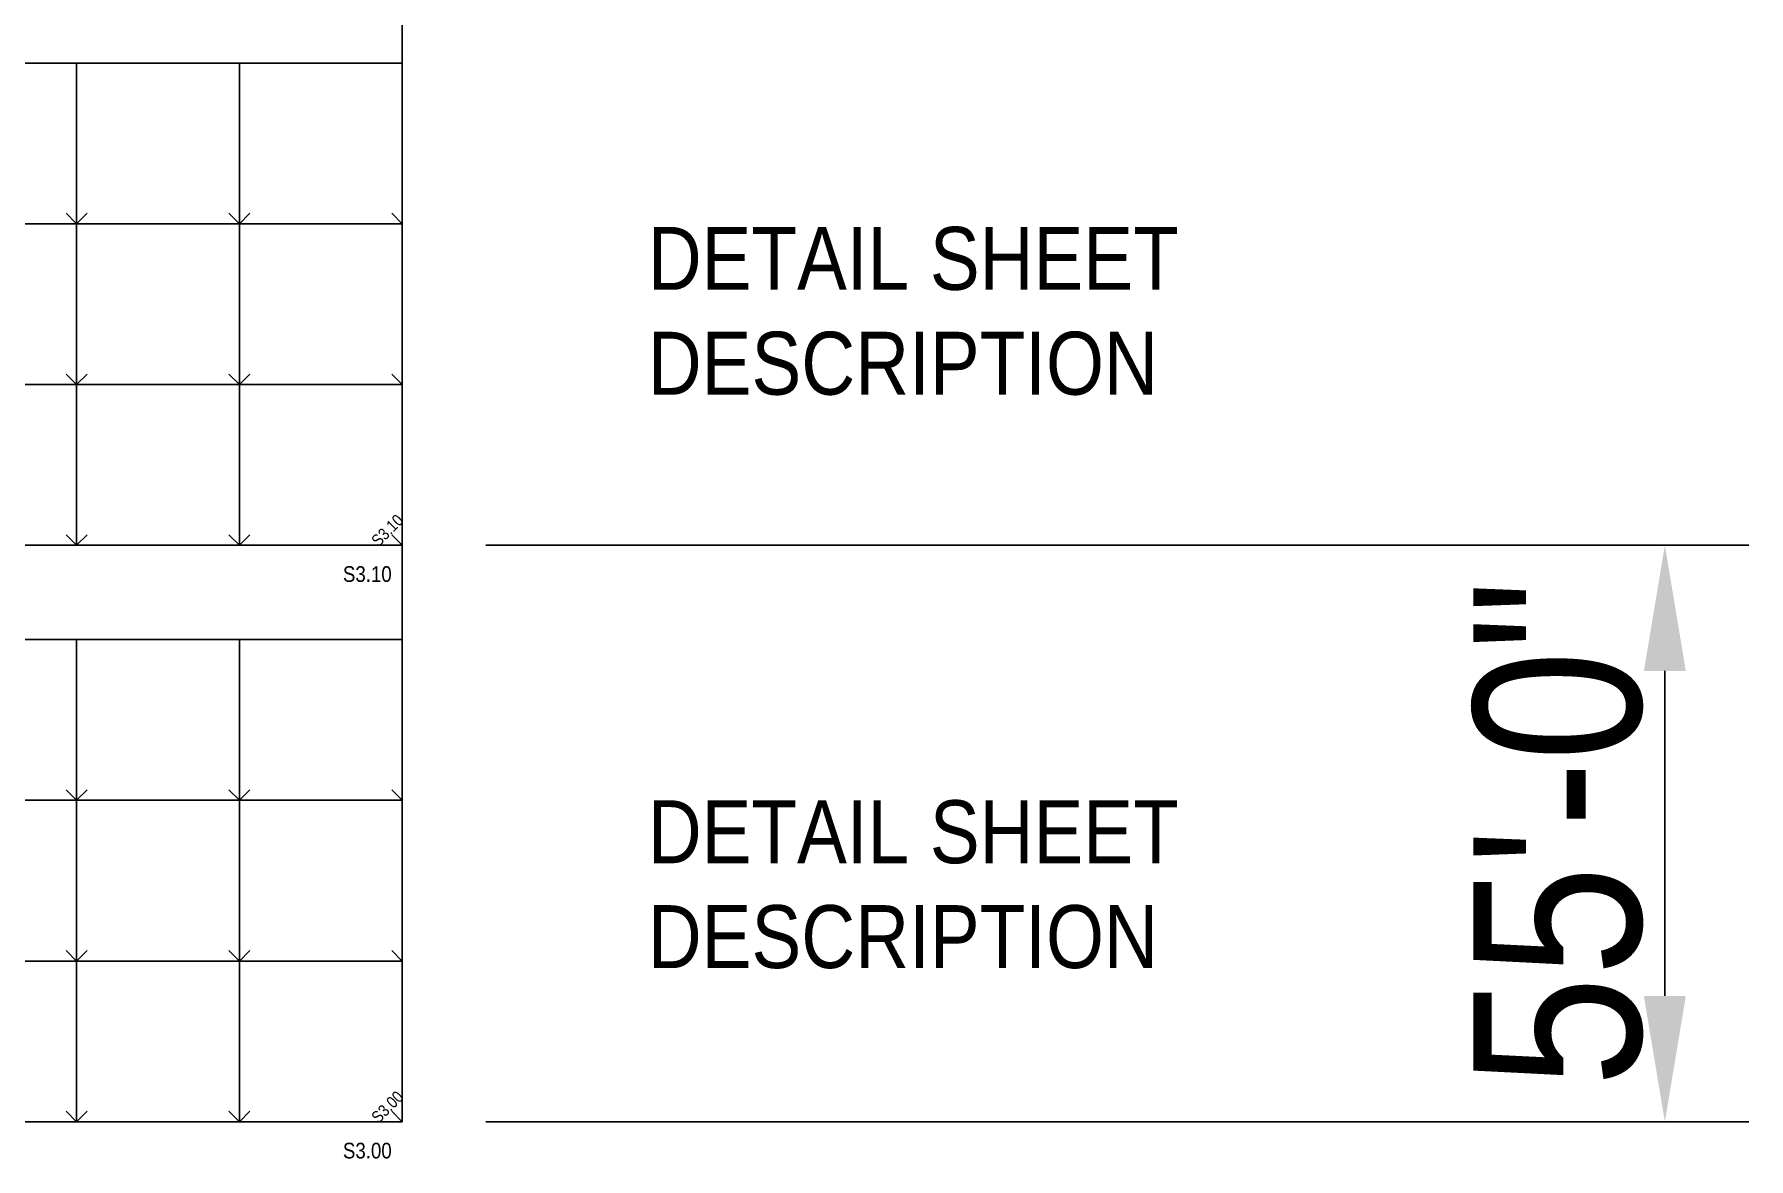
# Model space of a CAD drawing. Header units: inches. Extents: x -2661 to 42767, y -1222 to 9099.
# Drawn here: x 5270 to 7233, y 1730 to 3017 of the extents above; entities that cross this region are included whole.
import ezdxf

# ---------------------------------------------------------------- set-up
doc = ezdxf.new("R2010")
doc.units = ezdxf.units.IN
doc.header["$LTSCALE"] = 12
doc.header["$MEASUREMENT"] = 0
doc.header["$PDMODE"] = 3
doc.linetypes.add('HIDDEN2', pattern=[0.1875, 0.125, -0.0625])
doc.layers.get('0').update_dxf_attribs({"linetype": 'CONTINUOUS'})
doc.layers.get('DefPoints').update_dxf_attribs({"color": 251, "linetype": 'CONTINUOUS'})
doc.layers.add('DESIGNER COMMENTS', color=221, linetype='CONTINUOUS', plot=False)
doc.layers.add('S-ANNO-GRID-NONPLOT', color=251, linetype='CONTINUOUS', plot=False)
doc.styles.add('Arial', font='arial.ttf', dxfattribs={"width": 0.85})
doc.dimstyles.get("Standard").update_dxf_attribs({"dimtxt": 0.125, "dimasz": 0.125, "dimexe": 0.0625, "dimexo": 0.0625, "dimgap": 0.0625, "dimtad": 1, "dimdec": 3, "dimzin": 3, "dimdsep": 46, "dimlunit": 4, "dimtxsty": 'Arial', "dimcen": 0.09375, "dimclrd": 256, "dimclre": 256, "dimclrt": 256, "dimadec": 0, "dimazin": 0, "dimtfac": 1, "dimtdec": 3, "dimtix": 1, "dimtmove": 0, "dimatfit": 3, "dimfxl": 1, "dimfrac": 2, "dimtolj": 1, "dimtzin": 0, "dimarcsym": 0})

# ---------------------------------------------------------------- blocks, each defined once
blk = doc.blocks.new('Se_GRID 24x36')
for p, q in [((0, 23), (7.767, 23)), ((0, 15.333), (0, 23)), ((7.767, 0), (7.767, 23)), ((7.767, 23), (15.535, 23)), ((15.535, 0), (15.535, 23)), ((15.535, 23), (23.302, 23)), ((23.302, 0), (23.302, 23)), ((23.302, 23), (31.07, 23)), ((31.07, 15.333), (31.07, 23)), ((0, 15.333), (0.5, 15.833)), ((7.767, 15.333), (8.267, 15.833)), ((15.535, 15.333), (16.035, 15.833)), ((23.302, 15.333), (23.802, 15.833)), ((0, 7.667), (0, 15.333)), ((0, 15.333), (7.767, 15.333)), ((7.767, 15.333), (15.535, 15.333)), ((15.535, 15.333), (23.302, 15.333)), ((23.302, 15.333), (31.07, 15.333)), ((31.07, 7.667), (31.07, 15.333)), ((0, 7.667), (0.5, 8.167)), ((0, 0), (0, 7.667)), ((0, 7.667), (7.767, 7.667)), ((7.767, 7.667), (8.267, 8.167)), ((7.767, 7.667), (15.535, 7.667)), ((15.535, 7.667), (16.035, 8.167)), ((15.535, 7.667), (23.302, 7.667)), ((23.302, 7.667), (23.802, 8.167)), ((23.302, 7.667), (31.07, 7.667)), ((31.07, 0), (31.07, 7.667)), ((0, 0), (0.5, 0.5)), ((0, 0), (7.767, 0)), ((7.767, 0), (8.267, 0.5)), ((7.767, 0), (15.535, 0)), ((15.535, 0), (16.035, 0.5)), ((23.302, 0), (23.802, 0.5)), ((15.535, 0), (23.302, 0)), ((23.302, 0), (31.07, 0))]:
    blk.add_line(p, q)
at = {"linetype": 'HIDDEN2'}
for p, q in [((7.767, 15.333), (7.267, 15.833)), ((15.535, 15.333), (15.035, 15.833)), ((23.302, 15.333), (22.802, 15.833)), ((31.07, 15.333), (30.57, 15.833)), ((7.767, 7.667), (7.267, 8.167)), ((15.535, 7.667), (15.035, 8.167)), ((23.302, 7.667), (22.802, 8.167)), ((31.07, 7.667), (30.57, 8.167)), ((7.767, 0), (7.267, 0.5)), ((15.535, 0), (15.035, 0.5)), ((23.302, 0), (22.802, 0.5)), ((31.07, 0), (30.57, 0.5))]:
    blk.add_line(p, q, dxfattribs=at)
blk = doc.blocks.new('*D1644')
at = {"layer": 'DefPoints', "color": 0, "transparency": 16777216}
for p in [(5691.4, 2432.4), (7137.3, 2432.4), (5691.4, 1772.4)]:
    blk.add_point(p, dxfattribs=at)
at = {"layer": 'S-ANNO-GRID-NONPLOT', "lineweight": -2, "transparency": 16777216}
for p, q in [((5787.4, 2432.4), (7233.3, 2432.4)), ((7137.3, 1916.4), (7137.3, 2288.4)), ((5787.4, 1772.4), (7233.3, 1772.4))]:
    blk.add_line(p, q, dxfattribs=at)
at = {"layer": 'S-ANNO-GRID-NONPLOT', "transparency": 16777216}
for points in [[(7113.3, 2288.4), (7161.3, 2288.4), (7137.3, 2432.4)], [(7113.3, 1916.4), (7161.3, 1916.4), (7137.3, 1772.4)]]:
    blk.add_solid(points, dxfattribs=at)
at = {"layer": 'S-ANNO-GRID-NONPLOT', "transparency": 16777216, "insert": (7015.3, 2102.4), "char_height": 192, "attachment_point": 5, "rotation": 90, "style": 'Arial'}
blk.add_mtext('\\A1;55\'-0"', dxfattribs=at)

msp = doc.modelspace()

# ---------------------------------------------------------------- linework, layer by layer
at = {"layer": 'S-ANNO-GRID-NONPLOT'}
for p, q in [((5691.43095, 1772.36325), (5691.43095, 7202.39494)), ((5691.43095, 2432.36325), (2609.0403, 2432.36325)), ((5691.43095, 1772.36325), (2609.0403, 1772.36325))]:
    msp.add_line(p, q, dxfattribs=at)

# ---------------------------------------------------------------- block references
at = {"layer": 'S-ANNO-GRID-NONPLOT', "xscale": 24, "yscale": 24, "zscale": 24}
for p in [(4945.75816, 2432.36325), (4945.75816, 1772.36325)]:
    msp.add_blockref('Se_GRID 24x36', p, dxfattribs=at)

# ---------------------------------------------------------------- texts
at = {"layer": 'DESIGNER COMMENTS', "color": 191, "char_height": 72, "width": 693.3801297, "attachment_point": 1, "style": 'Arial'}
for insert in [(5972.62974, 2796.72419), (5972.62974, 2140.36325)]:
    msp.add_mtext('\\A1;{\\C191;DETAIL SHEET DESCRIPTION}', dxfattribs=dict(at, insert=insert))
at = {"layer": 'S-ANNO-GRID-NONPLOT', "char_height": 13.5, "width": 44.3231908, "attachment_point": 5, "rotation": 45, "style": 'Arial'}
for s, insert in [('S3.10', (5674.46039, 2449.33382)), ('S3.00', (5674.46039, 1789.33382))]:
    msp.add_mtext(s, dxfattribs=dict(at, insert=insert))
at = {"layer": 'S-ANNO-GRID-NONPLOT', "color": 191, "char_height": 18, "width": 59.0975878, "attachment_point": 3, "style": 'Arial'}
for s, insert in [('S3.10', (5679.43095, 2408.36325)), ('S3.00', (5679.43095, 1748.36325))]:
    msp.add_mtext(s, dxfattribs=dict(at, insert=insert))

# ---------------------------------------------------------------- dimensions: what is measured, and where the dimension line sits
at = {"layer": 'S-ANNO-GRID-NONPLOT'}
dim = msp.add_linear_dim(base=(7137.31201, 2432.36325), p1=(5691.43095, 1772.36325), p2=(5691.43095, 2432.36325), angle=90, dimstyle='Standard', override={"dimscale": 24, "dimtxt": 8, "dimasz": 6, "dimexe": 4, "dimexo": 4, "dimgap": 1}, dxfattribs=at)
dim.commit()
dim.dimension.update_dxf_attribs({"geometry": '*D1644', "text_midpoint": (7015.28199, 2102.36325)})

doc.saveas('drawing.dxf')
